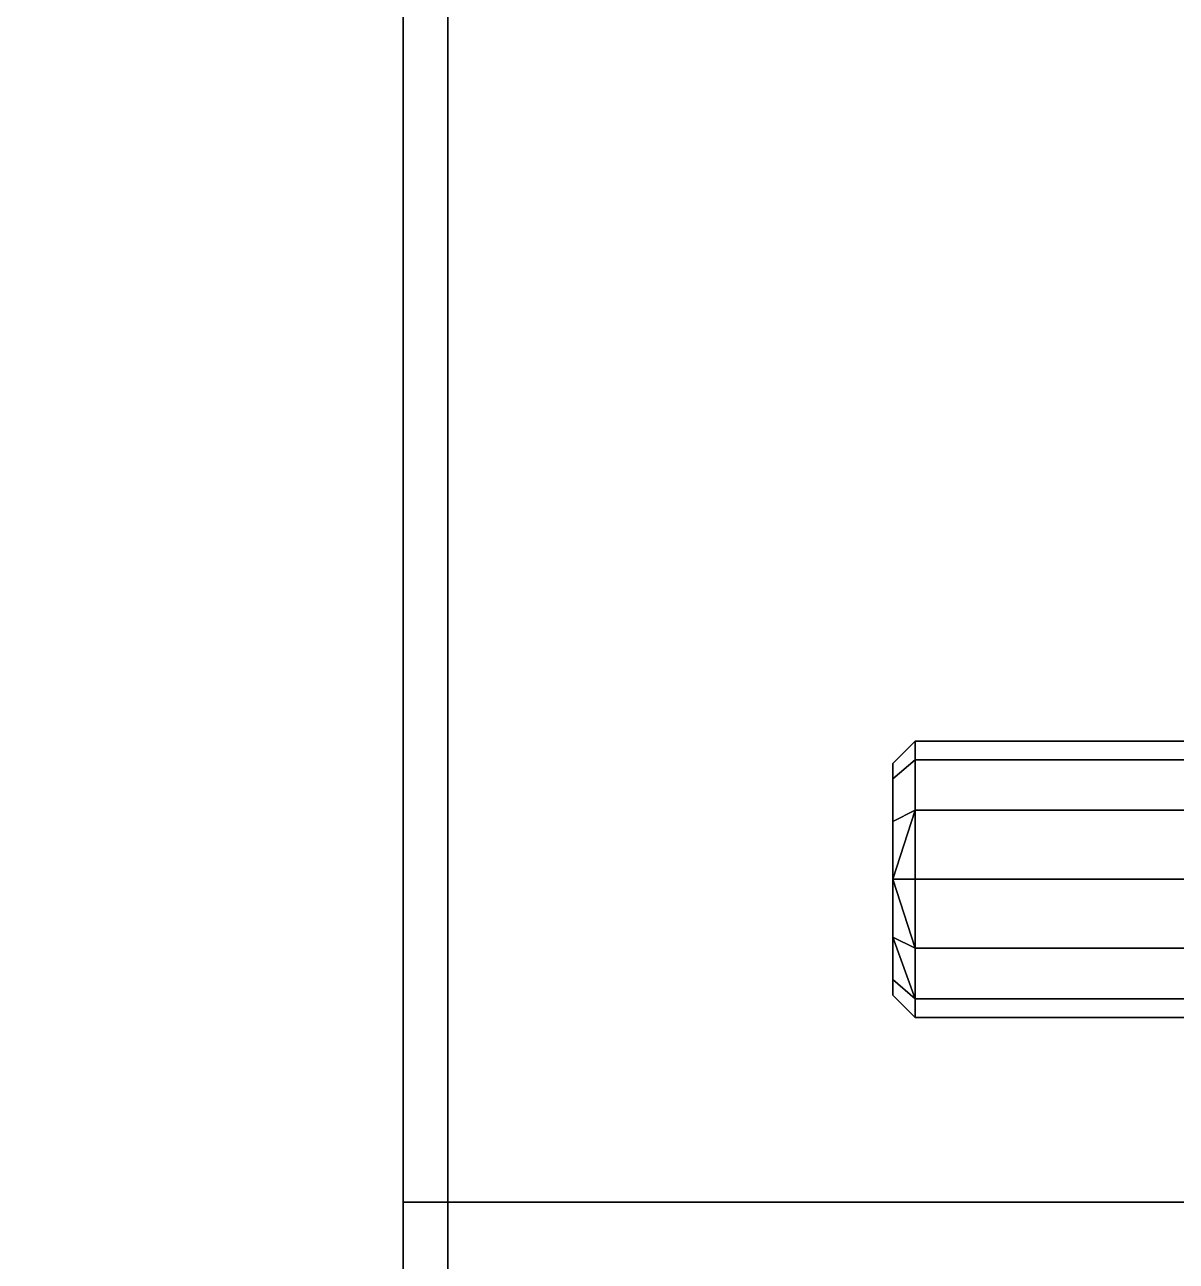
# Model space of a CAD drawing. Extents: x -234 to 3254, y -500 to 80.
# Drawn here: x 529.5 to 555.36, y -401.32 to -373.57 of the extents above; entities that cross this region are included whole.
import ezdxf

# ---------------------------------------------------------------- set-up
doc = ezdxf.new("R2010")
doc.units = 0

# ---------------------------------------------------------------- blocks, each defined once
blk = doc.blocks.new('Rack florencia.alacena 2p torre[1].Lateral Izquierdo1', base_point=(0, 19, 381))
at = {"layer": 'e-negro', "color": 0}
blk.add_3dface([(0, 19, 381), (0, 450, 381), (0, 450), (0, 19)], dxfattribs=at)
at = {"layer": 'negro', "color": 0}
for points in [[(18, 19, 381), (18, 450, 381), (0, 450, 381), (0, 19, 381)], [(18, 450), (18, 19), (0, 19), (0, 450)]]:
    blk.add_3dface(points, dxfattribs=at)
blk = doc.blocks.new('Rack florencia.alacena 2p torre[1].Lateral Izquierdo2', base_point=(19.5, 61.75, 336.5))
at = {"layer": 'ACCESSORY', "color": 0}
for points in [[(11.5, 59.935, 328.55), (11.5, 60.35, 327), (11, 59.85, 327), (11, 59.502, 328.3)], [(11.5, 60.35, 327), (11.5, 59.935, 325.45), (11, 59.502, 325.7), (11, 59.85, 327)], [(11.5, 59.935, 296.55), (11.5, 60.35, 295), (11, 59.85, 295), (11, 59.502, 296.3)], [(11.5, 60.35, 295), (11.5, 59.935, 293.45), (11, 59.502, 293.7), (11, 59.85, 295)], [(11.5, 60.35, 327), (11.5, 59.935, 328.55), (19.5, 59.935, 328.55), (19.5, 60.35, 327)], [(11.5, 59.935, 325.45), (11.5, 60.35, 327), (19.5, 60.35, 327), (19.5, 59.935, 325.45)], [(11.5, 60.35, 295), (11.5, 59.935, 296.55), (19.5, 59.935, 296.55), (19.5, 60.35, 295)], [(11.5, 59.935, 293.45), (11.5, 60.35, 295), (19.5, 60.35, 295), (19.5, 59.935, 293.45)], [(11.5, 58.8, 329.685), (11.5, 59.935, 328.55), (11, 59.502, 328.3), (11, 58.55, 329.252)], [(11.5, 59.935, 325.45), (11.5, 58.8, 324.315), (11, 58.55, 324.748), (11, 59.502, 325.7)], [(11.5, 58.8, 297.685), (11.5, 59.935, 296.55), (11, 59.502, 296.3), (11, 58.55, 297.252)], [(11.5, 59.935, 293.45), (11.5, 58.8, 292.315), (11, 58.55, 292.748), (11, 59.502, 293.7)], [(11.5, 59.935, 328.55), (11.5, 58.8, 329.685), (19.5, 58.8, 329.685), (19.5, 59.935, 328.55)], [(11.5, 58.8, 324.315), (11.5, 59.935, 325.45), (19.5, 59.935, 325.45), (19.5, 58.8, 324.315)], [(11.5, 59.935, 296.55), (11.5, 58.8, 297.685), (19.5, 58.8, 297.685), (19.5, 59.935, 296.55)], [(11.5, 58.8, 292.315), (11.5, 59.935, 293.45), (19.5, 59.935, 293.45), (19.5, 58.8, 292.315)], [(11.5, 57.25, 330.1), (11.5, 58.8, 329.685), (11, 58.55, 329.252), (11, 57.25, 329.6)], [(11.5, 58.8, 324.315), (11.5, 57.25, 323.9), (11, 57.25, 324.4), (11, 58.55, 324.748)], [(11.5, 57.25, 298.1), (11.5, 58.8, 297.685), (11, 58.55, 297.252), (11, 57.25, 297.6)], [(11.5, 58.8, 329.685), (11.5, 57.25, 330.1), (19.5, 57.25, 330.1), (19.5, 58.8, 329.685)], [(11.5, 57.25, 323.9), (11.5, 58.8, 324.315), (19.5, 58.8, 324.315), (19.5, 57.25, 323.9)], [(11.5, 58.8, 297.685), (11.5, 57.25, 298.1), (19.5, 57.25, 298.1), (19.5, 58.8, 297.685)], [(11.5, 57.25, 291.9), (11.5, 58.8, 292.315), (19.5, 58.8, 292.315), (19.5, 57.25, 291.9)], [(11, 55.95, 324.748), (11, 57.25, 324.4), (11.5, 57.25, 323.9), (11.5, 55.7, 324.315)], [(11, 57.25, 297.6), (11, 55.95, 297.252), (11.5, 55.7, 297.685), (11.5, 57.25, 298.1)], [(11, 55.95, 292.748), (11, 57.25, 292.4), (11.5, 57.25, 291.9), (11.5, 55.7, 292.315)], [(11.5, 57.25, 330.1), (11.5, 55.7, 329.685), (19.5, 55.7, 329.685), (19.5, 57.25, 330.1)], [(11.5, 55.7, 324.315), (11.5, 57.25, 323.9), (19.5, 57.25, 323.9), (19.5, 55.7, 324.315)], [(11.5, 57.25, 298.1), (11.5, 55.7, 297.685), (19.5, 55.7, 297.685), (19.5, 57.25, 298.1)], [(11.5, 55.7, 292.315), (11.5, 57.25, 291.9), (19.5, 57.25, 291.9), (19.5, 55.7, 292.315)], [(11, 54.998, 325.7), (11, 55.95, 324.748), (11.5, 55.7, 324.315), (11.5, 54.565, 325.45)], [(11, 55.95, 297.252), (11, 54.998, 296.3), (11.5, 54.565, 296.55), (11.5, 55.7, 297.685)], [(11, 54.998, 293.7), (11, 55.95, 292.748), (11.5, 55.7, 292.315), (11.5, 54.565, 293.45)], [(11.5, 55.7, 329.685), (11.5, 54.565, 328.55), (19.5, 54.565, 328.55), (19.5, 55.7, 329.685)], [(11.5, 54.565, 325.45), (11.5, 55.7, 324.315), (19.5, 55.7, 324.315), (19.5, 54.565, 325.45)], [(11.5, 55.7, 297.685), (11.5, 54.565, 296.55), (19.5, 54.565, 296.55), (19.5, 55.7, 297.685)], [(11.5, 54.565, 293.45), (11.5, 55.7, 292.315), (19.5, 55.7, 292.315), (19.5, 54.565, 293.45)], [(11, 54.998, 328.3), (11, 54.65, 327), (11.5, 54.15, 327), (11.5, 54.565, 328.55)], [(11, 54.65, 327), (11, 54.998, 325.7), (11.5, 54.565, 325.45), (11.5, 54.15, 327)], [(11, 54.998, 296.3), (11, 54.65, 295), (11.5, 54.15, 295), (11.5, 54.565, 296.55)], [(11, 54.65, 295), (11, 54.998, 293.7), (11.5, 54.565, 293.45), (11.5, 54.15, 295)], [(11.5, 54.565, 328.55), (11.5, 54.15, 327), (19.5, 54.15, 327), (19.5, 54.565, 328.55)], [(11.5, 54.15, 327), (11.5, 54.565, 325.45), (19.5, 54.565, 325.45), (19.5, 54.15, 327)], [(11.5, 54.565, 296.55), (11.5, 54.15, 295), (19.5, 54.15, 295), (19.5, 54.565, 296.55)], [(11.5, 54.15, 295), (11.5, 54.565, 293.45), (19.5, 54.565, 293.45), (19.5, 54.15, 295)]]:
    blk.add_3dface(points, dxfattribs=at)
at = {"layer": 'ACCESSORY', "color": 0, "invisible_edges": 8}
for points in [[(11, 59.502, 328.3), (11, 59.85, 327), (11, 54.65, 327), (11, 59.502, 328.3)], [(11, 54.65, 327), (11, 59.85, 327), (11, 54.998, 325.7), (11, 54.65, 327)], [(11, 59.502, 325.7), (11, 54.998, 325.7), (11, 59.85, 327), (11, 59.502, 325.7)], [(11, 59.502, 296.3), (11, 59.85, 295), (11, 54.65, 295), (11, 59.502, 296.3)], [(11, 54.65, 295), (11, 59.85, 295), (11, 54.998, 293.7), (11, 54.65, 295)], [(11, 59.502, 293.7), (11, 54.998, 293.7), (11, 59.85, 295), (11, 59.502, 293.7)], [(11, 59.502, 328.3), (11, 54.998, 328.3), (11, 58.55, 329.252), (11, 59.502, 328.3)], [(11, 54.998, 328.3), (11, 59.502, 328.3), (11, 54.65, 327), (11, 54.998, 328.3)], [(11, 55.95, 324.748), (11, 54.998, 325.7), (11, 59.502, 325.7), (11, 55.95, 324.748)], [(11, 58.55, 324.748), (11, 55.95, 324.748), (11, 59.502, 325.7), (11, 58.55, 324.748)], [(11, 59.502, 296.3), (11, 54.998, 296.3), (11, 58.55, 297.252), (11, 59.502, 296.3)], [(11, 54.998, 296.3), (11, 59.502, 296.3), (11, 54.65, 295), (11, 54.998, 296.3)], [(11, 55.95, 292.748), (11, 54.998, 293.7), (11, 59.502, 293.7), (11, 55.95, 292.748)], [(11, 58.55, 292.748), (11, 55.95, 292.748), (11, 59.502, 293.7), (11, 58.55, 292.748)], [(11, 58.55, 292.748), (11.5, 58.8, 292.315), (11, 57.25, 292.4), (11, 58.55, 292.748)], [(11.5, 58.8, 292.315), (11.5, 57.25, 291.9), (11, 57.25, 292.4), (11.5, 58.8, 292.315)], [(11, 57.25, 329.6), (11, 58.55, 329.252), (11, 55.95, 329.252), (11, 57.25, 329.6)], [(11, 55.95, 329.252), (11, 58.55, 329.252), (11, 54.998, 328.3), (11, 55.95, 329.252)], [(11, 58.55, 324.748), (11, 57.25, 324.4), (11, 55.95, 324.748), (11, 58.55, 324.748)], [(11, 57.25, 297.6), (11, 58.55, 297.252), (11, 55.95, 297.252), (11, 57.25, 297.6)], [(11, 55.95, 297.252), (11, 58.55, 297.252), (11, 54.998, 296.3), (11, 55.95, 297.252)], [(11, 58.55, 292.748), (11, 57.25, 292.4), (11, 55.95, 292.748), (11, 58.55, 292.748)], [(11.5, 57.25, 330.1), (11, 57.25, 329.6), (11.5, 55.7, 329.685), (11.5, 57.25, 330.1)], [(11, 55.95, 329.252), (11.5, 55.7, 329.685), (11, 57.25, 329.6), (11, 55.95, 329.252)], [(11, 55.95, 329.252), (11.5, 54.565, 328.55), (11.5, 55.7, 329.685), (11, 55.95, 329.252)], [(11, 55.95, 329.252), (11, 54.998, 328.3), (11.5, 54.565, 328.55), (11, 55.95, 329.252)]]:
    blk.add_3dface(points, dxfattribs=at)
blk = doc.blocks.new('Rack florencia.alacena 2p torre[1].Lateral Izquierdo3', base_point=(19.5, 61.75, 97))
at = {"layer": 'ACCESSORY', "color": 0}
for points in [[(11.5, 59.935, 89.05), (11.5, 60.35, 87.5), (11, 59.85, 87.5), (11, 59.502, 88.8)], [(11.5, 60.35, 87.5), (11.5, 59.935, 85.95), (11, 59.502, 86.2), (11, 59.85, 87.5)], [(11.5, 59.935, 57.05), (11.5, 60.35, 55.5), (11, 59.85, 55.5), (11, 59.502, 56.8)], [(11.5, 60.35, 55.5), (11.5, 59.935, 53.95), (11, 59.502, 54.2), (11, 59.85, 55.5)], [(11.5, 60.35, 87.5), (11.5, 59.935, 89.05), (19.5, 59.935, 89.05), (19.5, 60.35, 87.5)], [(11.5, 59.935, 85.95), (11.5, 60.35, 87.5), (19.5, 60.35, 87.5), (19.5, 59.935, 85.95)], [(11.5, 60.35, 55.5), (11.5, 59.935, 57.05), (19.5, 59.935, 57.05), (19.5, 60.35, 55.5)], [(11.5, 59.935, 53.95), (11.5, 60.35, 55.5), (19.5, 60.35, 55.5), (19.5, 59.935, 53.95)], [(11.5, 58.8, 90.185), (11.5, 59.935, 89.05), (11, 59.502, 88.8), (11, 58.55, 89.752)], [(11.5, 59.935, 85.95), (11.5, 58.8, 84.815), (11, 58.55, 85.248), (11, 59.502, 86.2)], [(11.5, 58.8, 58.185), (11.5, 59.935, 57.05), (11, 59.502, 56.8), (11, 58.55, 57.752)], [(11.5, 59.935, 53.95), (11.5, 58.8, 52.815), (11, 58.55, 53.248), (11, 59.502, 54.2)], [(11.5, 59.935, 89.05), (11.5, 58.8, 90.185), (19.5, 58.8, 90.185), (19.5, 59.935, 89.05)], [(11.5, 58.8, 84.815), (11.5, 59.935, 85.95), (19.5, 59.935, 85.95), (19.5, 58.8, 84.815)], [(11.5, 59.935, 57.05), (11.5, 58.8, 58.185), (19.5, 58.8, 58.185), (19.5, 59.935, 57.05)], [(11.5, 58.8, 52.815), (11.5, 59.935, 53.95), (19.5, 59.935, 53.95), (19.5, 58.8, 52.815)], [(11.5, 57.25, 90.6), (11.5, 58.8, 90.185), (11, 58.55, 89.752), (11, 57.25, 90.1)], [(11.5, 58.8, 84.815), (11.5, 57.25, 84.4), (11, 57.25, 84.9), (11, 58.55, 85.248)], [(11.5, 57.25, 58.6), (11.5, 58.8, 58.185), (11, 58.55, 57.752), (11, 57.25, 58.1)], [(11.5, 58.8, 90.185), (11.5, 57.25, 90.6), (19.5, 57.25, 90.6), (19.5, 58.8, 90.185)], [(11.5, 57.25, 84.4), (11.5, 58.8, 84.815), (19.5, 58.8, 84.815), (19.5, 57.25, 84.4)], [(11.5, 58.8, 58.185), (11.5, 57.25, 58.6), (19.5, 57.25, 58.6), (19.5, 58.8, 58.185)], [(11.5, 57.25, 52.4), (11.5, 58.8, 52.815), (19.5, 58.8, 52.815), (19.5, 57.25, 52.4)], [(11, 55.95, 85.248), (11, 57.25, 84.9), (11.5, 57.25, 84.4), (11.5, 55.7, 84.815)], [(11, 57.25, 58.1), (11, 55.95, 57.752), (11.5, 55.7, 58.185), (11.5, 57.25, 58.6)], [(11, 55.95, 53.248), (11, 57.25, 52.9), (11.5, 57.25, 52.4), (11.5, 55.7, 52.815)], [(11.5, 57.25, 90.6), (11.5, 55.7, 90.185), (19.5, 55.7, 90.185), (19.5, 57.25, 90.6)], [(11.5, 55.7, 84.815), (11.5, 57.25, 84.4), (19.5, 57.25, 84.4), (19.5, 55.7, 84.815)], [(11.5, 57.25, 58.6), (11.5, 55.7, 58.185), (19.5, 55.7, 58.185), (19.5, 57.25, 58.6)], [(11.5, 55.7, 52.815), (11.5, 57.25, 52.4), (19.5, 57.25, 52.4), (19.5, 55.7, 52.815)], [(11, 54.998, 86.2), (11, 55.95, 85.248), (11.5, 55.7, 84.815), (11.5, 54.565, 85.95)], [(11, 55.95, 57.752), (11, 54.998, 56.8), (11.5, 54.565, 57.05), (11.5, 55.7, 58.185)], [(11, 54.998, 54.2), (11, 55.95, 53.248), (11.5, 55.7, 52.815), (11.5, 54.565, 53.95)], [(11.5, 55.7, 90.185), (11.5, 54.565, 89.05), (19.5, 54.565, 89.05), (19.5, 55.7, 90.185)], [(11.5, 54.565, 85.95), (11.5, 55.7, 84.815), (19.5, 55.7, 84.815), (19.5, 54.565, 85.95)], [(11.5, 55.7, 58.185), (11.5, 54.565, 57.05), (19.5, 54.565, 57.05), (19.5, 55.7, 58.185)], [(11.5, 54.565, 53.95), (11.5, 55.7, 52.815), (19.5, 55.7, 52.815), (19.5, 54.565, 53.95)], [(11, 54.998, 88.8), (11, 54.65, 87.5), (11.5, 54.15, 87.5), (11.5, 54.565, 89.05)], [(11, 54.65, 87.5), (11, 54.998, 86.2), (11.5, 54.565, 85.95), (11.5, 54.15, 87.5)], [(11, 54.998, 56.8), (11, 54.65, 55.5), (11.5, 54.15, 55.5), (11.5, 54.565, 57.05)], [(11, 54.65, 55.5), (11, 54.998, 54.2), (11.5, 54.565, 53.95), (11.5, 54.15, 55.5)], [(11.5, 54.565, 89.05), (11.5, 54.15, 87.5), (19.5, 54.15, 87.5), (19.5, 54.565, 89.05)], [(11.5, 54.15, 87.5), (11.5, 54.565, 85.95), (19.5, 54.565, 85.95), (19.5, 54.15, 87.5)], [(11.5, 54.565, 57.05), (11.5, 54.15, 55.5), (19.5, 54.15, 55.5), (19.5, 54.565, 57.05)], [(11.5, 54.15, 55.5), (11.5, 54.565, 53.95), (19.5, 54.565, 53.95), (19.5, 54.15, 55.5)]]:
    blk.add_3dface(points, dxfattribs=at)
at = {"layer": 'ACCESSORY', "color": 0, "invisible_edges": 8}
for points in [[(11, 59.502, 88.8), (11, 59.85, 87.5), (11, 54.65, 87.5), (11, 59.502, 88.8)], [(11, 54.65, 87.5), (11, 59.85, 87.5), (11, 54.998, 86.2), (11, 54.65, 87.5)], [(11, 59.502, 86.2), (11, 54.998, 86.2), (11, 59.85, 87.5), (11, 59.502, 86.2)], [(11, 59.502, 56.8), (11, 59.85, 55.5), (11, 54.65, 55.5), (11, 59.502, 56.8)], [(11, 54.65, 55.5), (11, 59.85, 55.5), (11, 54.998, 54.2), (11, 54.65, 55.5)], [(11, 59.502, 54.2), (11, 54.998, 54.2), (11, 59.85, 55.5), (11, 59.502, 54.2)], [(11, 59.502, 88.8), (11, 54.998, 88.8), (11, 58.55, 89.752), (11, 59.502, 88.8)], [(11, 54.998, 88.8), (11, 59.502, 88.8), (11, 54.65, 87.5), (11, 54.998, 88.8)], [(11, 55.95, 85.248), (11, 54.998, 86.2), (11, 59.502, 86.2), (11, 55.95, 85.248)], [(11, 58.55, 85.248), (11, 55.95, 85.248), (11, 59.502, 86.2), (11, 58.55, 85.248)], [(11, 59.502, 56.8), (11, 54.998, 56.8), (11, 58.55, 57.752), (11, 59.502, 56.8)], [(11, 54.998, 56.8), (11, 59.502, 56.8), (11, 54.65, 55.5), (11, 54.998, 56.8)], [(11, 55.95, 53.248), (11, 54.998, 54.2), (11, 59.502, 54.2), (11, 55.95, 53.248)], [(11, 58.55, 53.248), (11, 55.95, 53.248), (11, 59.502, 54.2), (11, 58.55, 53.248)], [(11, 58.55, 53.248), (11.5, 58.8, 52.815), (11, 57.25, 52.9), (11, 58.55, 53.248)], [(11.5, 58.8, 52.815), (11.5, 57.25, 52.4), (11, 57.25, 52.9), (11.5, 58.8, 52.815)], [(11, 57.25, 90.1), (11, 58.55, 89.752), (11, 55.95, 89.752), (11, 57.25, 90.1)], [(11, 55.95, 89.752), (11, 58.55, 89.752), (11, 54.998, 88.8), (11, 55.95, 89.752)], [(11, 58.55, 85.248), (11, 57.25, 84.9), (11, 55.95, 85.248), (11, 58.55, 85.248)], [(11, 57.25, 58.1), (11, 58.55, 57.752), (11, 55.95, 57.752), (11, 57.25, 58.1)], [(11, 55.95, 57.752), (11, 58.55, 57.752), (11, 54.998, 56.8), (11, 55.95, 57.752)], [(11, 58.55, 53.248), (11, 57.25, 52.9), (11, 55.95, 53.248), (11, 58.55, 53.248)], [(11.5, 57.25, 90.6), (11, 57.25, 90.1), (11.5, 55.7, 90.185), (11.5, 57.25, 90.6)], [(11, 55.95, 89.752), (11.5, 55.7, 90.185), (11, 57.25, 90.1), (11, 55.95, 89.752)], [(11, 55.95, 89.752), (11.5, 54.565, 89.05), (11.5, 55.7, 90.185), (11, 55.95, 89.752)], [(11, 55.95, 89.752), (11, 54.998, 88.8), (11.5, 54.565, 89.05), (11, 55.95, 89.752)]]:
    blk.add_3dface(points, dxfattribs=at)
blk = doc.blocks.new('Rack florencia.alacena 2p torre[1].Lateral Izquierdo')
at = {"layer": 'Taladro', "extrusion": (1, 0, 0)}
for centre, radius in [((69, 9), 4.103), ((69, 372), 4.103), ((68.92, 9), 2.6), ((68.92, 372), 2.6)]:
    blk.add_circle(centre, radius, dxfattribs=at)
for name, p in [('Rack florencia.alacena 2p torre[1].Lateral Izquierdo2', (19.5, 61.75, 336.5)), ('Rack florencia.alacena 2p torre[1].Lateral Izquierdo3', (19.5, 61.75, 97))]:
    blk.add_blockref(name, p)
at = {"layer": 'e-negro'}
blk.add_blockref('Rack florencia.alacena 2p torre[1].Lateral Izquierdo1', (0, 19, 381), dxfattribs=at)
blk = doc.blocks.new('Rack florencia.alacena 2p torre[1]')
at = {"layer": 'Rack florencia.alacena 2p torre[1].Lateral Izquierdo'}
blk.add_blockref('Rack florencia.alacena 2p torre[1].Lateral Izquierdo', (0, 0), dxfattribs=at)
blk = doc.blocks.new('Rack florencia.piso terminacion alacena con led.Suelo1')
at = {"layer": 'c-guatambu', "color": 0}
for points in [[(0, 0), (0, 431), (2000, 431), (2000, 0)], [(0, 0, 19), (0, 431, 19), (2000, 431, 19), (2000, 0, 19)], [(0, 0, 19), (0, 431, 19), (0, 431), (0, 0)]]:
    blk.add_3dface(points, dxfattribs=at)
blk = doc.blocks.new('Rack florencia.piso terminacion alacena con led.Suelo')
at = {"layer": 'c-guatambu'}
blk.add_blockref('Rack florencia.piso terminacion alacena con led.Suelo1', (0, 0), dxfattribs=at)
blk = doc.blocks.new('Rack florencia.piso terminacion alacena con led')
at = {"layer": 'Rack florencia.piso terminacion alacena con led.Suelo'}
blk.add_blockref('Rack florencia.piso terminacion alacena con led.Suelo', (0, 0), dxfattribs=at)
blk = doc.blocks.new('Rack florencia.estante flotante 6+25+6.Suelo1')
at = {"layer": 'c-guatambu', "color": 0}
for points in [[(0, 0), (0, 382), (1000, 382), (1000, 0)], [(0, 0, 6), (0, 382, 6), (1000, 382, 6), (1000, 0, 6)], [(0, 0, 6), (0, 382, 6), (0, 382), (0, 0)]]:
    blk.add_3dface(points, dxfattribs=at)
at = {"layer": 'G05', "color": 0}
blk.add_3dface([(1000, 0, 6), (0, 0, 6), (0, 0), (1000, 0)], dxfattribs=at)
blk = doc.blocks.new('Rack florencia.estante flotante 6+25+6.Suelo')
at = {"layer": 'c-guatambu'}
blk.add_blockref('Rack florencia.estante flotante 6+25+6.Suelo1', (0, 0), dxfattribs=at)
blk = doc.blocks.new('Rack florencia.estante flotante 6+25+6.Techo1', base_point=(1000, 0, 37))
at = {"layer": 'c-guatambu', "color": 0}
for points in [[(1000, 0, 37), (1000, 382, 37), (0, 382, 37), (0, 0, 37)], [(1000, 0, 31), (1000, 382, 31), (0, 382, 31), (0, 0, 31)], [(0, 382, 31), (0, 0, 31), (0, 0, 37), (0, 382, 37)]]:
    blk.add_3dface(points, dxfattribs=at)
at = {"layer": 'G05', "color": 0}
blk.add_3dface([(0, 0, 31), (1000, 0, 31), (1000, 0, 37), (0, 0, 37)], dxfattribs=at)
blk = doc.blocks.new('Rack florencia.estante flotante 6+25+6.Techo')
at = {"layer": 'c-guatambu'}
blk.add_blockref('Rack florencia.estante flotante 6+25+6.Techo1', (1000, 0, 37), dxfattribs=at)
blk = doc.blocks.new('Rack florencia.estante flotante 6+25+6.Lateral Izquierdo1', base_point=(0, 0, 31))
at = {"layer": 'G05', "color": 0}
blk.add_3dface([(18, 0, 6), (18, 0, 31), (0, 0, 31), (0, 0, 6)], dxfattribs=at)
at = {"layer": 'Recuperado sobrantes', "color": 0}
for points in [[(0, 0, 31), (0, 382, 31), (0, 382, 6), (0, 0, 6)], [(18, 0, 31), (18, 382, 31), (0, 382, 31), (0, 0, 31)], [(18, 382, 6), (18, 0, 6), (0, 0, 6), (0, 382, 6)]]:
    blk.add_3dface(points, dxfattribs=at)
blk = doc.blocks.new('Rack florencia.estante flotante 6+25+6.Lateral Izquierdo')
at = {"layer": 'Recuperado sobrantes'}
blk.add_blockref('Rack florencia.estante flotante 6+25+6.Lateral Izquierdo1', (0, 0, 31), dxfattribs=at)
blk = doc.blocks.new('Rack florencia.estante flotante 6+25+6')
at = {"layer": 'Rack florencia.estante flotante 6+25+6.Lateral Izquierdo'}
blk.add_blockref('Rack florencia.estante flotante 6+25+6.Lateral Izquierdo', (0, 0), dxfattribs=at)
at = {"layer": 'Rack florencia.estante flotante 6+25+6.Suelo'}
blk.add_blockref('Rack florencia.estante flotante 6+25+6.Suelo', (0, 0), dxfattribs=at)
at = {"layer": 'Rack florencia.estante flotante 6+25+6.Techo'}
blk.add_blockref('Rack florencia.estante flotante 6+25+6.Techo', (0, 0), dxfattribs=at)
blk = doc.blocks.new('Rack florencia.lateral terminacion[2].Lateral Derecho1', base_point=(19, 0))
at = {"layer": 'c-guatambu', "color": 0}
for points in [[(0, 0), (0, 450), (19, 450), (19, 0)], [(0, 450, 2560), (0, 0, 2560), (19, 0, 2560), (19, 450, 2560)], [(19, 0), (19, 450), (19, 450, 2560), (19, 0, 2560)]]:
    blk.add_3dface(points, dxfattribs=at)
blk = doc.blocks.new('Rack florencia.lateral terminacion[2].Lateral Derecho')
at = {"layer": 'c-guatambu'}
blk.add_blockref('Rack florencia.lateral terminacion[2].Lateral Derecho1', (19, 0), dxfattribs=at)
blk = doc.blocks.new('Rack florencia.lateral terminacion[2]')
at = {"layer": 'Rack florencia.lateral terminacion[2].Lateral Derecho'}
blk.add_blockref('Rack florencia.lateral terminacion[2].Lateral Derecho', (0, 0), dxfattribs=at)

msp = doc.modelspace()

# ---------------------------------------------------------------- block references
for name, p in [('Rack florencia.lateral terminacion[2]', (520, -450, 6)), ('Rack florencia.alacena 2p torre[1]', (538, -450, 200)), ('Rack florencia.piso terminacion alacena con led', (538, -431, 581)), ('Rack florencia.estante flotante 6+25+6', (538, -400, 1884.677))]:
    msp.add_blockref(name, p)

doc.saveas('drawing.dxf')
